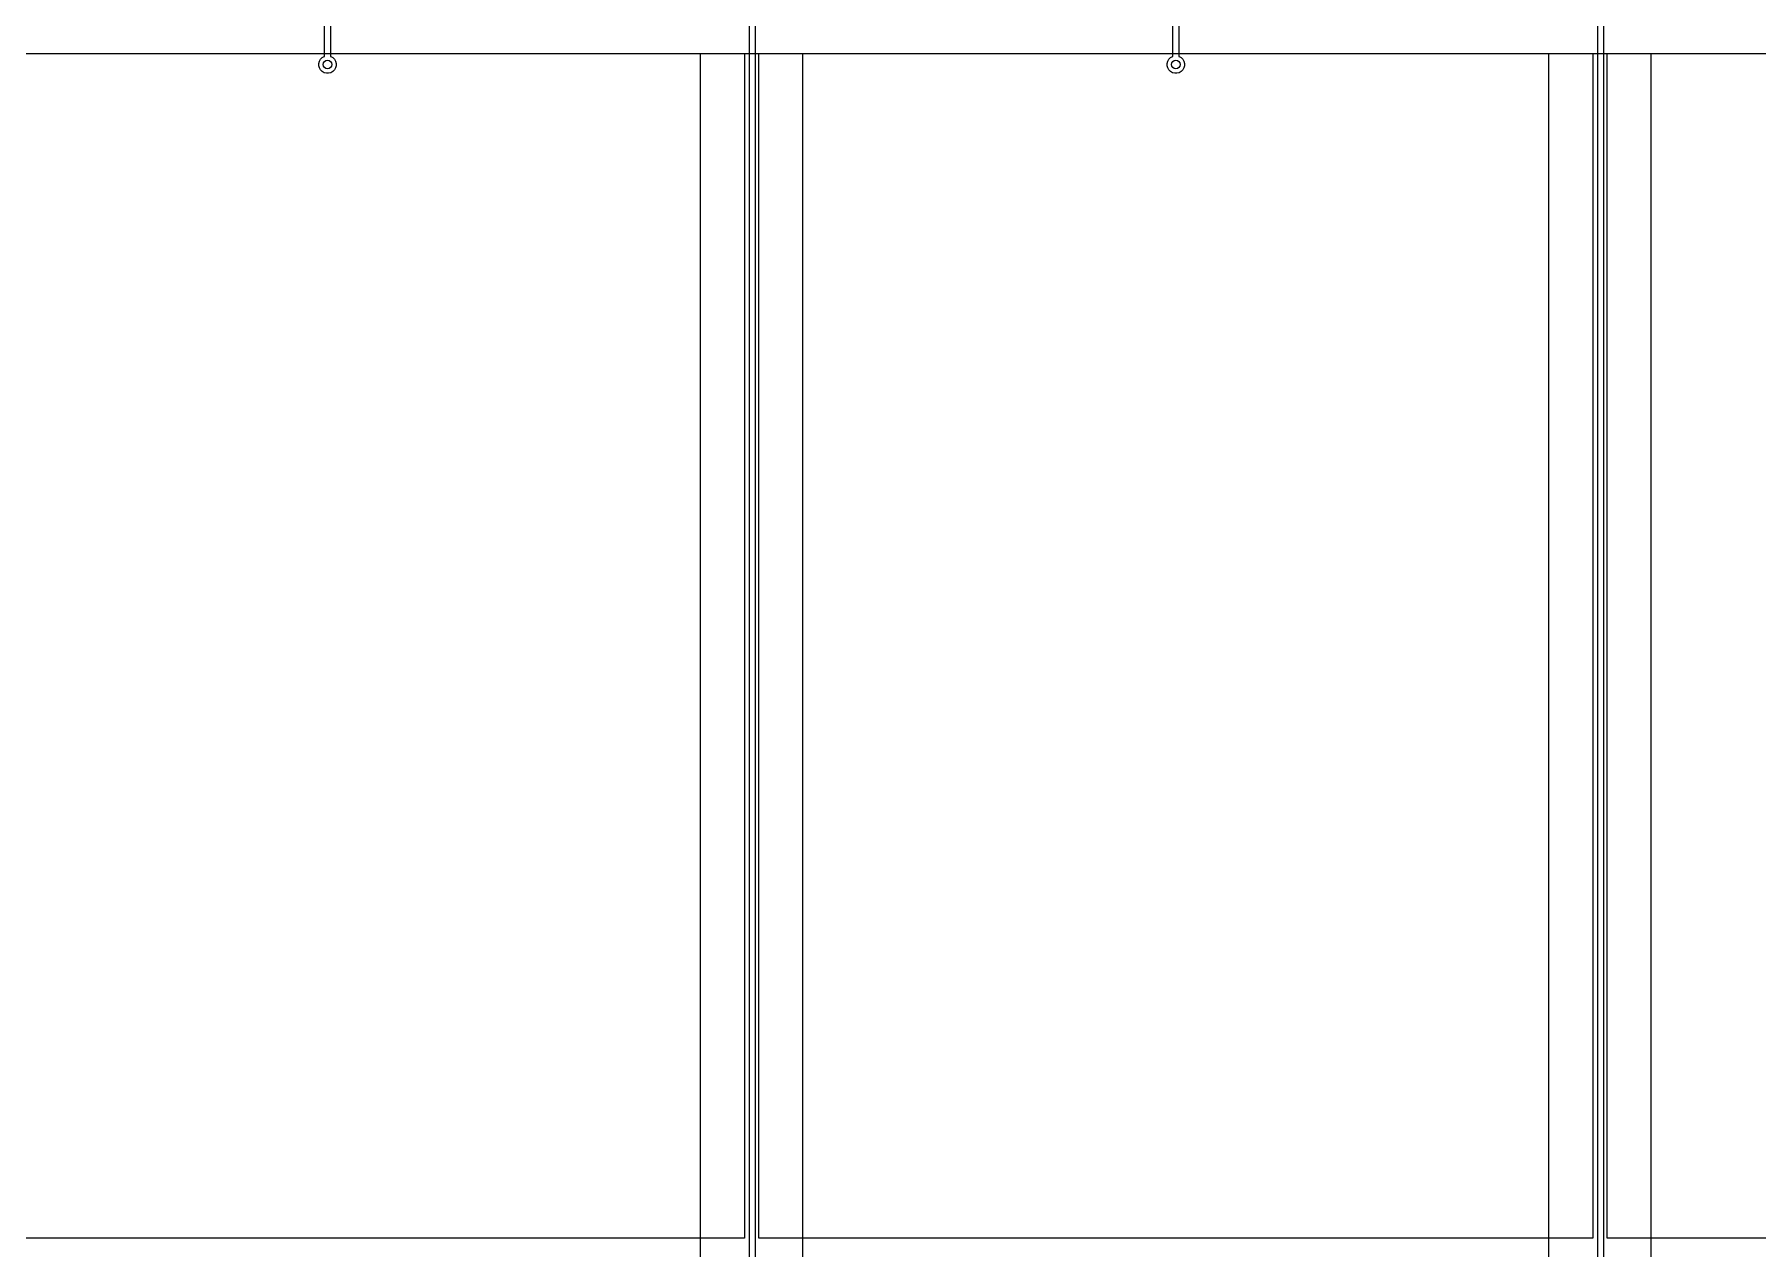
# Model space of a CAD drawing. Header units: millimetres. Extents: x 45 to 545, y -265 to -129.
# Drawn here: x 415.5 to 474.4, y -205 to -163.5 of the extents above; entities that cross this region are included whole.
import ezdxf

# ---------------------------------------------------------------- set-up
doc = ezdxf.new("R2010")
doc.units = ezdxf.units.MM
for name, color, linetype, true_color in [('B.Cu', 151, 'CONTINUOUS', 0x6fccdb), ('F.Cu', 241, 'CONTINUOUS', 0xe27299), ('User.4', 31, 'CONTINUOUS', 0xd8c852)]:
    doc.layers.add(name, color=color, linetype=linetype, true_color=true_color)

msp = doc.modelspace()

# ---------------------------------------------------------------- linework, layer by layer
at = {"layer": 'B.Cu', "linetype": 'CONTINUOUS'}
for p, q in [((425.4, -164.218869), (425.4, -162.216421)), ((425.6, -162.175), (425.6, -164.218869)), ((454.4, -164.218869), (454.4, -162.241422)), ((454.6, -162.2), (454.6, -164.218869)), ((468.925, -205.4), (468.925, -162.266422)), ((469.125, -162.225), (469.125, -205.358578)), ((439.925, -205.4), (439.925, -162.816422)), ((440.125, -162.775), (440.125, -205.358578)), ((425.222836, -164.385195), (425.261994, -164.317372)), ((425.261994, -164.317372), (425.317372, -164.261994)), ((425.317372, -164.261994), (425.385195, -164.222836)), ((425.385195, -164.222836), (425.4, -164.218869)), ((425.6, -164.218869), (425.614805, -164.222836)), ((425.614805, -164.222836), (425.682628, -164.261994)), ((425.682628, -164.261994), (425.738006, -164.317372)), ((425.738006, -164.317372), (425.777164, -164.385195)), ((454.222836, -164.385195), (454.261994, -164.317372)), ((454.261994, -164.317372), (454.317372, -164.261994)), ((454.317372, -164.261994), (454.385195, -164.222836)), ((454.385195, -164.222836), (454.4, -164.218869)), ((454.6, -164.218869), (454.614805, -164.222836)), ((454.614805, -164.222836), (454.682628, -164.261994)), ((454.682628, -164.261994), (454.738006, -164.317372)), ((454.738006, -164.317372), (454.777164, -164.385195)), ((425.202567, -164.460842), (425.222836, -164.385195)), ((425.202567, -164.539158), (425.202567, -164.460842)), ((425.222836, -164.614805), (425.202567, -164.539158)), ((425.261994, -164.682628), (425.222836, -164.614805)), ((425.317372, -164.738006), (425.261994, -164.682628)), ((425.385195, -164.777164), (425.317372, -164.738006)), ((425.460842, -164.797433), (425.385195, -164.777164)), ((425.539158, -164.797433), (425.460842, -164.797433)), ((425.614805, -164.777164), (425.539158, -164.797433)), ((425.682628, -164.738006), (425.614805, -164.777164)), ((425.738006, -164.682628), (425.682628, -164.738006)), ((425.777164, -164.614805), (425.738006, -164.682628)), ((425.777164, -164.385195), (425.797433, -164.460842)), ((425.797433, -164.539158), (425.777164, -164.614805)), ((425.797433, -164.460842), (425.797433, -164.539158)), ((454.202567, -164.460842), (454.222836, -164.385195)), ((454.202567, -164.539158), (454.202567, -164.460842)), ((454.222836, -164.614805), (454.202567, -164.539158)), ((454.261994, -164.682628), (454.222836, -164.614805)), ((454.317372, -164.738006), (454.261994, -164.682628)), ((454.385195, -164.777164), (454.317372, -164.738006)), ((454.460842, -164.797433), (454.385195, -164.777164)), ((454.539158, -164.797433), (454.460842, -164.797433)), ((454.614805, -164.777164), (454.539158, -164.797433)), ((454.682628, -164.738006), (454.614805, -164.777164)), ((454.738006, -164.682628), (454.682628, -164.738006)), ((454.777164, -164.614805), (454.738006, -164.682628)), ((454.777164, -164.385195), (454.797433, -164.460842)), ((454.797433, -164.539158), (454.777164, -164.614805)), ((454.797433, -164.460842), (454.797433, -164.539158))]:
    msp.add_line(p, q, dxfattribs=at)
at = {"layer": 'B.Cu'}
for centre in [(425.5, -164.5), (454.5, -164.5)]:
    msp.add_circle(centre, 0.15, dxfattribs=at)
at = {"layer": 'F.Cu', "linetype": 'CONTINUOUS'}
for p, q in [((411.25, -164.125), (439.75, -164.125)), ((439.75, -164.125), (439.75, -204.625)), ((440.25, -204.625), (440.25, -164.125)), ((440.25, -164.125), (468.75, -164.125)), ((468.75, -164.125), (468.75, -204.625)), ((469.25, -204.625), (469.25, -164.125)), ((469.25, -164.125), (497.75, -164.125)), ((439.75, -204.625), (411.25, -204.625)), ((468.75, -204.625), (440.25, -204.625)), ((497.75, -204.625), (469.25, -204.625))]:
    msp.add_line(p, q, dxfattribs=at)
at = {"layer": 'F.Cu'}
for centre in [(425.5, -164.5), (454.5, -164.5)]:
    msp.add_circle(centre, 0.15, dxfattribs=at)
at = {"layer": 'User.4', "linetype": 'CONTINUOUS'}
for p, q in [((412.75, -164.125), (438.25, -164.125)), ((438.25, -246.125), (438.25, -164.125)), ((438.25, -164.125), (441.75, -164.125)), ((441.75, -164.125), (467.25, -164.125)), ((441.75, -246.125), (441.75, -164.125)), ((467.25, -246.125), (467.25, -164.125)), ((467.25, -164.125), (470.75, -164.125)), ((470.75, -164.125), (496.25, -164.125)), ((470.75, -246.125), (470.75, -164.125))]:
    msp.add_line(p, q, dxfattribs=at)

doc.saveas('drawing.dxf')
